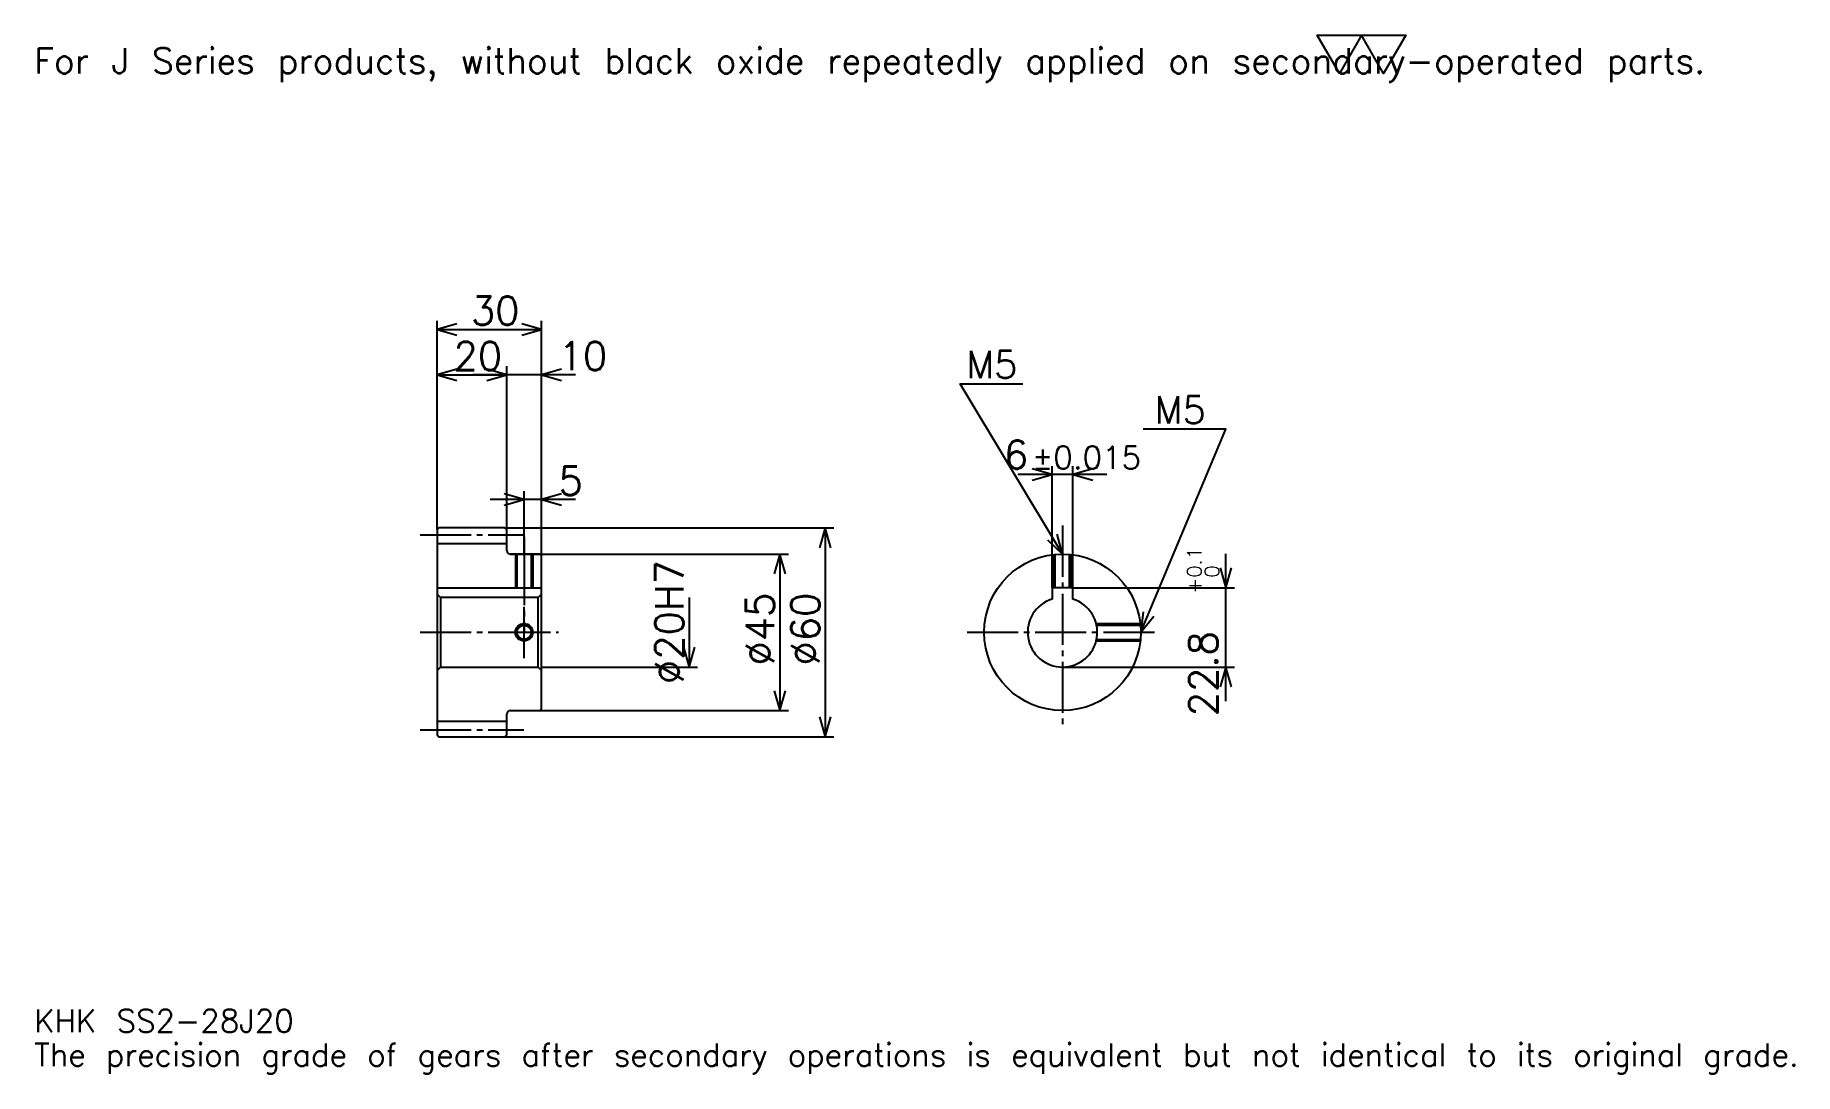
# Model space of a CAD drawing. Extents: x 17 to 522, y 6 to 304.
import ezdxf

# ---------------------------------------------------------------- set-up
doc = ezdxf.new("R2010")
doc.units = 0
doc.linetypes.add('DASHDOT', pattern=[19.565218, 14.673913, -1.630435, 1.630435, -1.630435])
doc.layers.get('0').update_dxf_attribs({"linetype": 'CONTINUOUS'})
doc.layers.add('DASHDOT', color=6, linetype='DASHDOT')
doc.styles.add('KANJI', font='TXT', dxfattribs={"bigfont": 'BIGFONT'})

msp = doc.modelspace()

# ---------------------------------------------------------------- linework, layer by layer
at = {"color": 5}
for p, q in [((132.065216, 162.880432), (132.065216, 222.391296)), ((132.065216, 219.945648), (162.065216, 219.945648)), ((162.065216, 162.880432), (162.065216, 222.391296)), ((152.065216, 162.880432), (152.065216, 209.347839)), ((132.065216, 206.902176), (152.065216, 206.902176)), ((171.847824, 206.902176), (142.282608, 206.902176)), ((324.521729, 178.206512), (298.956543, 178.206512)), ((308.739136, 145.680435), (308.739136, 180.652161)), ((314.739136, 145.680435), (314.739136, 180.652161)), ((157.065216, 162.880432), (157.065216, 173.478256)), ((171.847824, 171.032608), (147.282608, 171.032608)), ((132.065216, 162.380432), (132.065216, 162.880432)), ((151.565216, 162.880432), (162.065216, 162.880432)), ((152.065216, 162.380432), (152.065216, 162.880432)), ((157.065216, 155.380432), (157.065216, 162.880432)), ((157.065216, 155.380432), (157.065216, 162.880432)), ((162.065216, 162.880432), (246.032608, 162.880432)), ((162.065216, 154.880432), (162.065216, 162.880432)), ((243.586945, 162.880432), (243.586945, 102.880432)), ((153.065216, 155.380432), (162.065216, 155.380432)), ((162.065216, 155.380432), (232.989136, 155.380432)), ((230.543488, 155.380432), (230.543488, 110.380432)), ((358.695648, 113.097824), (358.695648, 155.463043)), ((204.456512, 142.880432), (204.456512, 122.880432)), ((314.739136, 145.680435), (361.141296, 145.680435)), ((162.065216, 122.880432), (206.902176, 122.880432)), ((311.739136, 122.880432), (361.141296, 122.880432)), ((153.065216, 110.380432), (162.065216, 110.380432)), ((162.065216, 110.380432), (232.989136, 110.380432)), ((151.565216, 102.880432), (162.065216, 102.880432)), ((162.065216, 102.880432), (246.032608, 102.880432))]:
    msp.add_line(p, q, dxfattribs=at)
at = {"color": 4}
for p, q in [((132.065216, 158.380432), (152.065216, 158.380432)), ((132.065216, 145.680435), (162.065216, 145.680435)), ((133.065216, 142.880432), (133.065216, 122.880432)), ((161.065216, 142.880432), (162.065216, 143.880432)), ((161.065216, 122.880432), (162.065216, 121.880432)), ((132.065216, 107.380432), (152.065216, 107.380432))]:
    msp.add_line(p, q, dxfattribs=at)
at = {"color": 7}
msp.add_lwpolyline([(391.304352, 293.478271), (384.945648, 304.5), (410.380432, 304.5), (404.021729, 293.478271), (397.663055, 304.5), (391.304352, 293.478271)], dxfattribs=at)
at = {"color": 5}
for points in [[(137.771744, 221.57608), (132.065216, 219.945648), (137.771744, 218.315216)], [(156.358688, 218.315216), (162.065216, 219.945648), (156.358688, 221.57608)], [(137.771744, 208.532608), (132.065216, 206.902176), (137.771744, 205.271744)], [(146.358688, 205.271744), (152.065216, 206.902176), (146.358688, 208.532608)], [(146.358688, 205.271744), (152.065216, 206.902176), (146.358688, 208.532608)], [(167.771729, 208.532608), (162.065216, 206.902176), (167.771729, 205.271744)], [(311.739136, 155.380432), (282.391296, 204.293472), (300.32608, 204.293472)], [(334.239136, 132.880432), (358.695648, 191.25), (334.891296, 191.25)], [(303.032593, 176.57608), (308.739136, 178.206512), (303.032593, 179.836945)], [(320.445679, 179.836945), (314.739136, 178.206512), (320.445679, 176.57608)], [(151.358688, 169.402176), (157.065216, 171.032608), (151.358688, 172.66304)], [(167.771729, 172.66304), (162.065216, 171.032608), (167.771729, 169.402176)], [(245.217377, 157.173904), (243.586945, 162.880432), (241.956512, 157.173904)], [(307.40506, 159.434875), (311.739136, 155.380432), (310.201233, 161.112579)], [(232.17392, 149.673904), (230.543488, 155.380432), (228.913055, 149.673904)], [(357.065216, 151.386948), (358.695648, 145.680435), (360.32608, 151.386948)], [(334.940613, 138.773697), (334.239136, 132.880432), (337.948151, 137.513565)], [(202.82608, 128.58696), (204.456512, 122.880432), (206.086945, 128.58696)], [(360.32608, 117.173912), (358.695648, 122.880432), (357.065216, 117.173912)], [(228.913055, 116.086952), (230.543488, 110.380432), (232.17392, 116.086952)], [(241.956512, 108.586952), (243.586945, 102.880432), (245.217377, 108.586952)]]:
    msp.add_lwpolyline(points, dxfattribs=at)
at = {"color": 4}
for points in [[(152.065216, 156.380432), (152.065216, 162.380432), (151.565216, 162.880432), (132.565216, 162.880432), (132.065216, 162.380432), (132.065216, 121.880432)], [(153.065216, 110.380432), (161.565216, 110.380432), (162.065216, 110.880432), (162.065216, 154.880432), (161.565216, 155.380432), (153.065216, 155.380432)], [(154.565216, 155.380432), (154.565216, 145.680435)], [(155.000214, 155.380432), (155.000214, 145.680435)], [(159.130219, 155.380432), (159.130219, 145.680435)], [(159.565216, 155.380432), (159.565216, 145.680435)], [(309.239136, 145.680435), (309.239136, 155.241119)], [(309.674133, 145.680435), (309.674133, 155.285477)], [(313.804138, 145.680435), (313.804138, 155.285477)], [(314.239136, 145.680435), (314.239136, 155.241119)], [(132.065216, 121.880432), (133.065216, 122.880432), (161.065216, 122.880432), (161.065216, 142.880432), (133.065216, 142.880432), (132.065216, 143.880432)], [(314.739136, 142.41983), (314.739136, 145.680435), (308.739136, 145.680435), (308.739136, 142.41983)], [(321.4216, 135.380432), (334.099823, 135.380432)], [(321.523621, 134.945435), (334.144165, 134.945435)], [(321.4216, 130.380432), (334.099823, 130.380432)], [(321.523621, 130.81543), (334.144165, 130.81543)], [(132.065216, 121.880432), (132.065216, 103.380432), (132.565216, 102.880432), (151.565216, 102.880432), (152.065216, 103.380432), (152.065216, 109.380432)]]:
    msp.add_lwpolyline(points, dxfattribs=at)
for centre, radius in [((311.739136, 132.880432), 22.5), ((157.065216, 132.880432), 2.065)]:
    msp.add_circle(centre, radius, dxfattribs=at)
at = {"color": 7}
msp.add_circle((157.065216, 132.880432), 2.5, dxfattribs=at)
at = {"color": 4}
for centre, radius, start, end in [((153.065216, 156.380432), 1, 180, 270), ((311.739136, 132.880432), 10, 107.45760275, 72.54239725), ((153.065216, 109.380432), 1, 90, 180)]:
    msp.add_arc(centre, radius, start, end, dxfattribs=at)
at = {"layer": 'DASHDOT', "color": 7}
for p, q in [((311.739136, 163.532608), (311.739136, 105.489128)), ((127.173912, 160.880432), (156.956512, 160.880432)), ((157.065216, 155.380432), (157.065216, 132.880432)), ((127.173912, 132.880432), (166.956512, 132.880432)), ((284.347839, 132.880432), (339.130432, 132.880432)), ((127.173912, 104.880432), (156.956512, 104.880432))]:
    msp.add_line(p, q, dxfattribs=at)
for points in [[(157.065216, 160.271729), (157.065216, 140.789124)], [(157.065216, 125.489128), (157.065216, 140.271744)], [(149.67392, 132.880432), (164.456512, 132.880432)]]:
    msp.add_lwpolyline(points, dxfattribs=at)

# ---------------------------------------------------------------- texts
at = {"color": 7, "style": 'KANJI'}
for s, height, p in [('For J Series products, without black oxide repeatedly applied on secondary-operated parts.', 7.336957, (16.304348, 293.478271)), ('30', 8.152174, (141.766296, 221.25)), ('20', 8.152174, (136.766296, 208.206512)), ('10', 8.152174, (166.956512, 208.206512)), ('M5', 7.826087, (284.021729, 205.92392)), ('M5', 7.826087, (338.152161, 192.880432)), ('6', 8.152174, (294.911438, 179.836945)), ('%%p0.015', 6.521739, (302.981079, 179.836945)), ('5', 8.152174, (166.956512, 172.33696)), ('KHK SS2-28J20', 6.521739, (16.304348, 17.934782)), ('The precision grade of gears after secondary operations is equivalent but not identical to its original grade.', 6.521739, (16.304348, 8.152174))]:
    msp.add_text(s, height=height, dxfattribs=at).set_placement(p)
for s, height, p in [('%%c20H7', 8.152174, (202.82608, 118.002716)), ('0.1', 4.076087, (351.684784, 148.60672)), ('+', 4.076087, (351.684784, 144.041504)), ('0', 4.076087, (356.739136, 148.60672)), ('%%c45', 8.152174, (228.913055, 123.301628)), ('%%c60', 8.152174, (241.956512, 123.301628)), ('22.8', 8.152174, (356.25, 108.755661))]:
    msp.add_text(s, height=height, rotation=90, dxfattribs=at).set_placement(p)

doc.saveas('drawing.dxf')
